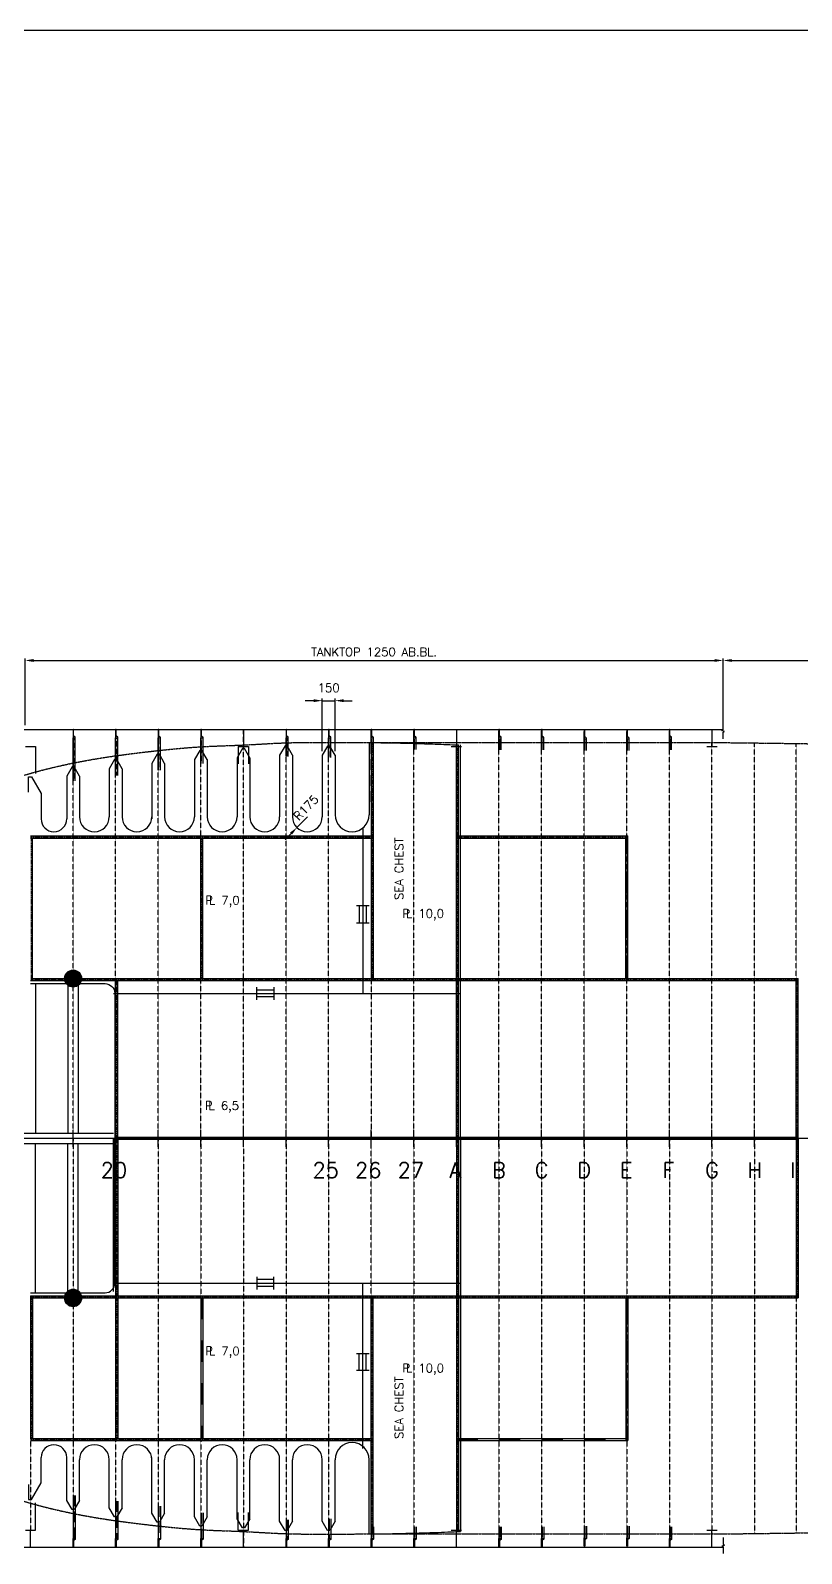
# Model space of a CAD drawing. Extents: x 53504 to 219407, y 25397 to 156081.
# Drawn here: x 98889 to 107940, y 135778 to 153661 of the extents above; entities that cross this region are included whole.
import ezdxf

# ---------------------------------------------------------------- set-up
doc = ezdxf.new("R2010")
doc.units = 0
doc.header["$LTSCALE"] = 250
for name, pattern in [('CENTER', [3, 2.5, -0.25, 0, -0.25]), ('DASHED', [0.75, 0.5, -0.25]), ('JERNB', [2, 1, -1]), ('PHANTOM', [2.1, 1.25, -0.2, 0.125, -0.2, 0.125, -0.2])]:
    doc.linetypes.add(name, pattern=pattern)
doc.layers.get('0').update_dxf_attribs({"linetype": 'CONTINUOUS'})
doc.layers.get('DEFPOINTS').update_dxf_attribs({"linetype": 'CONTINUOUS'})
for name, color, linetype in [('S0CE1', 1, 'CENTER'), ('S0CO1', 1, 'CONTINUOUS'), ('S0CO2', 2, 'CONTINUOUS'), ('S0CO5', 4, 'CONTINUOUS'), ('S0DA1', 1, 'DASHED'), ('S0DA2', 2, 'DASHED'), ('S0DA3', 3, 'DASHED'), ('S0PH1', 1, 'PHANTOM'), ('S0TX2', 2, 'CONTINUOUS'), ('S0TX3', 3, 'CONTINUOUS')]:
    doc.layers.add(name, color=color, linetype=linetype)
doc.styles.add('18', font='romans', dxfattribs={"height": 180})
doc.styles.add('ROMANS', font='romans', dxfattribs={"height": 100})
doc.dimstyles.get("Standard").update_dxf_attribs({"dimscale": 50, "dimtxt": 2, "dimasz": 2, "dimexe": 0.5, "dimexo": 1, "dimgap": 1, "dimtad": 1, "dimdsep": 46, "dimtxsty": 'ROMANS', "dimcen": 1.5, "dimclrd": 1, "dimclre": 1, "dimclrt": 2, "dimazin": 2, "dimtfac": 1, "dimtmove": 2, "dimatfit": 3, "dimfxl": 1, "dimtvp": 100, "dimtolj": 1, "dimarcsym": 0})

# ---------------------------------------------------------------- blocks, each defined once
blk = doc.blocks.new('PILL-O')
at = {"layer": 'S0TX2'}
h = blk.add_hatch(color=256, dxfattribs=at)
h.paths.add_polyline_path([(1, -1), (0, -1), (0, -100, 0.198881), (71, -71)])
h.paths.add_polyline_path([(0, -1), (-70, -71, 0.196266), (0, -100)])
h.paths.add_polyline_path([(0, -1), (0, 0), (-71, 71, 0.198912), (-100, 0, 0.201592), (-70, -71)])
h.paths.add_polyline_path([(0, 100, 0.198881), (-71, 71), (0, 0)])
h.paths.add_polyline_path([(71, 70, 0.201624), (0, 100), (0, 0), (1, -1)])
h.paths.add_polyline_path([(71, 70), (1, -1), (71, -71, 0.198912), (100, 0, 0.196235)])
at = {"layer": 'S0CO2'}
blk.add_circle((0, 0), 100, dxfattribs=at)
blk = doc.blocks.new('snip')
at = {"color": 0, "linetype": 'ByBlock'}
for p, q in [((-75, -151), (-75, -221)), ((75, -151), (75, -221))]:
    blk.add_line(p, q, dxfattribs=at)
blk.add_lwpolyline([(75, -151), (13, -43), (-12, -43), (-75, -151)], dxfattribs=at)
blk = doc.blocks.new('HP100x7')
at = {"color": 0}
blk.add_lwpolyline([(0, 0), (0, -100), (20, -100, 0.767327), (24, -89), (10, -79, -0.267949), (7, -75), (7, 0)], format="xyb", close=True, dxfattribs=at)
blk = doc.blocks.new('ST10073')
at = {"layer": 'S0CO2'}
for p, q in [((1.49, 4), (-1.49, 4)), ((-0.79, 4), (-0.79, 0)), ((0.79, 4), (0.79, 0)), ((-1.49, 0), (1.49, 0))]:
    blk.add_line(p, q, dxfattribs=at)
blk = doc.blocks.new('PLDIM2')
at = {"layer": 'S0TX2', "style": 'ROMANS'}
for s, p in [('P', (-19, 0)), ('L', (23, 0))]:
    blk.add_text(s, height=100, dxfattribs=at).set_placement(p)
blk.add_attdef('XX.X', (168, -1), '', height=100, dxfattribs=at)
blk = doc.blocks.new('*D118')
at = {"layer": 'DEFPOINTS', "color": 0, "transparency": 16777216}
for p in [(107020, 146264), (98825, 145454), (107020, 145490)]:
    blk.add_point(p, dxfattribs=at)
at = {"layer": 'S0TX2', "color": 1, "lineweight": -2, "transparency": 16777216}
for p, q in [((98825, 145504), (98825, 146289)), ((107020, 145540), (107020, 146289)), ((98925, 146264), (106920, 146264))]:
    blk.add_line(p, q, dxfattribs=at)
at = {"layer": 'S0TX2', "color": 1, "transparency": 16777216}
for points in [[(98925, 146281), (98925, 146247), (98825, 146264)], [(106920, 146281), (106920, 146247), (107020, 146264)]]:
    blk.add_solid(points, dxfattribs=at)
at = {"layer": 'S0TX2', "color": 2, "transparency": 16777216, "insert": (102922, 146364), "char_height": 100, "attachment_point": 5, "style": 'ROMANS'}
blk.add_mtext('\\A1;TANKTOP 1250 AB.BL.', dxfattribs=at)
blk = doc.blocks.new('*D114')
at = {"layer": 'DEFPOINTS', "color": 0, "transparency": 16777216}
for p in [(102464, 145792), (102314, 145151), (102464, 145151)]:
    blk.add_point(p, dxfattribs=at)
at = {"layer": 'S0CO1', "color": 1, "lineweight": -2, "transparency": 16777216}
for p, q in [((102214, 145792), (102114, 145792)), ((102314, 145201), (102314, 145817)), ((102314, 145792), (102464, 145792)), ((102464, 145201), (102464, 145817)), ((102564, 145792), (102664, 145792))]:
    blk.add_line(p, q, dxfattribs=at)
at = {"layer": 'S0CO1', "color": 1, "transparency": 16777216}
for points in [[(102214, 145809), (102214, 145775), (102314, 145792)], [(102564, 145809), (102564, 145775), (102464, 145792)]]:
    blk.add_solid(points, dxfattribs=at)
at = {"layer": 'S0CO1', "color": 2, "transparency": 16777216, "insert": (102389, 145942), "char_height": 100, "attachment_point": 5, "style": 'ROMANS'}
blk.add_mtext('\\A1;150', dxfattribs=at)
blk = doc.blocks.new('*D115')
at = {"layer": 'DEFPOINTS', "color": 0, "transparency": 16777216}
for p in [(102139, 144428), (102017, 144303)]:
    blk.add_point(p, dxfattribs=at)
at = {"layer": 'S0CO1', "color": 1, "lineweight": -2, "transparency": 16777216}
for p, q in [((102139, 144428), (102017, 144303)), ((101947, 144231), (101877, 144159))]:
    blk.add_line(p, q, dxfattribs=at)
at = {"layer": 'S0CO1', "color": 1, "transparency": 16777216}
blk.add_solid([(101935, 144243), (101959, 144219), (102017, 144303)], dxfattribs=at)
at = {"layer": 'S0CO1', "color": 2, "transparency": 16777216, "insert": (102123, 144535), "char_height": 100, "attachment_point": 5, "rotation": 45.871, "style": 'ROMANS'}
blk.add_mtext('\\A1;R175', dxfattribs=at)
blk = doc.blocks.new('*D120')
at = {"layer": 'DEFPOINTS', "color": 0, "transparency": 16777216}
for p in [(110889, 146264), (107020, 145454), (110889, 145490)]:
    blk.add_point(p, dxfattribs=at)
at = {"layer": 'S0TX2', "color": 1, "lineweight": -2, "transparency": 16777216}
for p, q in [((107020, 145504), (107020, 146289)), ((110889, 145540), (110889, 146289)), ((107120, 146264), (110789, 146264))]:
    blk.add_line(p, q, dxfattribs=at)
at = {"layer": 'S0TX2', "color": 1, "transparency": 16777216}
for points in [[(107120, 146281), (107120, 146247), (107020, 146264)], [(110789, 146281), (110789, 146247), (110889, 146264)]]:
    blk.add_solid(points, dxfattribs=at)
at = {"layer": 'S0TX2', "color": 2, "transparency": 16777216, "insert": (108954, 146364), "char_height": 100, "attachment_point": 5, "style": 'ROMANS'}
blk.add_mtext('\\A1;TANKTOP 1450 AB.BL.', dxfattribs=at)

msp = doc.modelspace()

# ---------------------------------------------------------------- linework, layer by layer
at = {"layer": 'S0CE1', "color": 0, "ltscale": 0.02}
msp.add_line((87804.363, 140654.306), (125017.273, 140654.306), dxfattribs=at)
at = {"layer": 'S0CO1', "color": 6}
msp.add_line((217244.682, 153661.231), (78186.515, 153661.231), dxfattribs=at)
at = {"layer": 'S0CO1', "color": 0}
for p, q in [((98948.569, 145254.306), (98948.569, 144936.455)), ((99388.569, 144850.131), (99388.569, 145354.306)), ((99414.918, 144850.131), (99414.918, 145354.306)), ((99888.569, 144914.612), (99888.569, 145354.306)), ((99914.918, 144914.612), (99914.918, 145354.306)), ((100388.569, 144975.699), (100388.569, 145354.306)), ((100414.918, 144975.699), (100414.918, 145354.306)), ((100888.569, 145053.754), (100888.569, 145354.306)), ((100914.918, 145053.754), (100914.918, 145354.306)), ((101328.569, 145254.306), (101328.569, 145050.549)), ((101448.569, 145254.306), (101448.569, 145050.549)), ((101888.569, 145134.787), (101888.569, 145354.306)), ((101914.918, 145134.787), (101914.918, 145354.306)), ((102388.569, 145123.324), (102388.569, 145354.306)), ((102414.918, 145123.324), (102414.918, 145354.306)), ((102863.569, 145299.995), (102863.569, 144453.306)), ((102888.569, 145216.935), (102888.569, 145354.306)), ((102888.569, 145299.775), (102888.569, 142505.306)), ((102912.569, 145299.624), (102912.569, 142505.306)), ((102914.918, 145216.935), (102914.918, 145354.306)), ((103388.569, 145216.936), (103388.569, 145354.306)), ((103414.918, 145216.936), (103414.918, 145354.306)), ((103888.569, 140654.306), (103888.569, 145272.931)), ((103912.569, 140654.306), (103912.569, 145271.846)), ((103938.569, 140654.306), (103938.569, 145272.931)), ((104388.569, 145216.679), (104388.569, 145354.049)), ((104414.918, 145216.679), (104414.918, 145354.049)), ((104888.569, 145216.679), (104888.569, 145354.049)), ((104914.918, 145216.679), (104914.918, 145354.049)), ((105388.569, 145207.856), (105388.569, 145345.227)), ((105414.918, 145207.856), (105414.918, 145345.227)), ((105888.569, 145207.856), (105888.569, 145345.227)), ((105914.918, 145207.856), (105914.918, 145345.227)), ((106388.569, 145216.679), (106388.569, 145354.049)), ((106414.918, 145216.679), (106414.918, 145354.049)), ((101313.569, 145051.372), (101313.569, 144428.306)), ((101463.569, 145051.372), (101463.569, 144428.306)), ((101813.569, 145082.219), (101813.569, 144428.306)), ((101963.569, 145082.219), (101963.569, 144428.306)), ((102313.569, 145081.155), (102313.569, 144428.306)), ((102463.569, 145081.155), (102463.569, 144453.306)), ((99463.569, 144907.006), (99463.569, 144428.306)), ((99813.569, 144993.358), (99813.569, 144428.306)), ((99963.569, 144985.955), (99963.569, 144428.306)), ((100313.569, 144985.955), (100313.569, 144403.306)), ((100463.569, 144985.955), (100463.569, 144428.306)), ((100813.569, 145029.788), (100813.569, 144428.306)), ((100963.569, 145029.788), (100963.569, 144428.306)), ((99313.569, 144837.224), (99313.569, 144403.306)), ((98888.569, 144203.306), (102888.569, 144203.306)), ((98888.569, 144179.306), (102888.569, 144179.306)), ((98912.569, 142505.306), (98912.569, 144179.306)), ((100138.569, 144253.306), (100138.569, 144253.306)), ((100638.569, 144253.306), (100638.569, 144253.306)), ((100888.569, 142529.306), (100888.569, 144179.306)), ((100912.569, 142529.306), (100912.569, 144179.306)), ((101138.569, 144253.306), (101138.569, 144253.306)), ((101638.569, 144253.306), (101638.569, 144253.306)), ((102138.569, 144253.306), (102138.569, 144253.306)), ((102663.569, 144253.306), (102663.569, 144253.306)), ((102663.569, 144253.306), (102663.569, 144253.306)), ((102788.569, 144297.181), (102788.569, 142354.306)), ((103888.569, 144203.306), (105900.569, 144203.306)), ((103888.569, 144179.306), (105900.569, 144179.306)), ((105876.569, 142529.306), (105876.569, 144203.306)), ((105900.569, 142529.306), (105900.569, 144203.306)), ((98912.569, 142529.306), (107900.569, 142529.306)), ((107876.569, 140654.306), (107876.569, 142529.306)), ((107900.569, 140654.306), (107900.569, 142529.306)), ((98888.569, 142505.306), (107900.569, 142505.306)), ((98948.569, 142469.306), (98948.569, 140714.306)), ((99328.569, 142469.306), (99328.569, 140714.306)), ((99448.569, 142469.306), (99448.569, 140714.306)), ((99863.569, 142354.306), (103937.569, 142354.306)), ((99888.569, 140654.306), (99888.569, 142505.306)), ((99912.569, 140654.306), (99912.569, 142505.306)), ((94039.485, 140714.306), (99863.569, 140714.306)), ((94039.485, 140594.306), (99863.569, 140594.306)), ((98948.569, 138839.306), (98948.569, 140594.306)), ((99328.569, 138839.306), (99328.569, 140594.306)), ((99448.569, 138839.306), (99448.569, 140594.306)), ((99863.569, 138854.306), (99863.569, 140654.306)), ((99888.569, 140654.306), (99888.569, 138803.306)), ((99912.569, 140666.306), (107876.569, 140666.306)), ((99912.569, 140654.306), (99912.569, 138803.306)), ((99912.569, 140642.306), (107876.569, 140642.306)), ((103888.569, 140654.306), (103888.569, 136035.681)), ((103912.569, 140654.306), (103912.569, 136036.767)), ((103938.569, 140654.306), (103938.569, 136035.681)), ((107876.569, 140654.306), (107876.569, 138779.306)), ((107900.569, 140654.306), (107900.569, 138779.306)), ((99863.569, 138954.306), (103937.569, 138954.306)), ((102788.569, 137011.431), (102788.569, 138954.306)), ((98888.569, 138803.306), (98888.569, 137129.306)), ((98888.569, 138803.306), (107900.569, 138803.306)), ((98912.569, 138803.306), (98912.569, 137129.306)), ((98912.569, 138779.306), (107900.569, 138779.306)), ((99888.569, 138779.306), (99888.569, 137129.306)), ((99912.569, 138779.306), (99912.569, 137129.306)), ((100888.569, 138779.306), (100888.569, 137129.306)), ((100912.569, 138779.306), (100912.569, 137129.306)), ((102888.569, 136008.837), (102888.569, 138803.306)), ((102912.569, 136008.988), (102912.569, 138803.306)), ((105876.569, 138779.306), (105876.569, 137105.306)), ((105900.569, 138779.306), (105900.569, 137105.306)), ((98888.569, 137129.306), (102888.569, 137129.306)), ((98888.569, 137105.306), (102888.569, 137105.306)), ((100138.569, 137055.306), (100138.569, 137055.306)), ((100638.569, 137055.306), (100638.569, 137055.306)), ((101138.569, 137055.306), (101138.569, 137055.306)), ((101638.569, 137055.306), (101638.569, 137055.306)), ((102138.569, 137055.306), (102138.569, 137055.306)), ((102663.569, 137080.306), (102663.569, 137080.306)), ((102663.569, 137080.306), (102663.569, 137080.306)), ((103888.569, 137129.306), (105900.569, 137129.306)), ((103888.569, 137105.306), (105900.569, 137105.306)), ((99313.569, 136471.389), (99313.569, 136905.306)), ((99463.569, 136401.607), (99463.569, 136880.306)), ((99813.569, 136315.254), (99813.569, 136880.306)), ((99963.569, 136322.658), (99963.569, 136880.306)), ((100313.569, 136322.658), (100313.569, 136905.306)), ((100463.569, 136322.658), (100463.569, 136880.306)), ((100813.569, 136278.824), (100813.569, 136880.306)), ((100963.569, 136278.824), (100963.569, 136880.306)), ((101313.569, 136257.24), (101313.569, 136880.306)), ((101463.569, 136257.24), (101463.569, 136880.306)), ((101813.569, 136226.393), (101813.569, 136880.306)), ((101963.569, 136226.393), (101963.569, 136880.306)), ((102313.569, 136227.457), (102313.569, 136880.306)), ((102463.569, 136227.457), (102463.569, 136880.306)), ((102863.569, 136008.837), (102863.569, 136880.306)), ((99388.569, 136458.481), (99388.569, 135954.306)), ((99414.918, 136458.481), (99414.918, 135954.306)), ((98948.569, 136054.306), (98948.569, 136372.157)), ((99888.569, 136394), (99888.569, 135954.306)), ((99914.918, 136394), (99914.918, 135954.306)), ((100388.569, 136332.914), (100388.569, 135954.306)), ((100414.918, 136332.914), (100414.918, 135954.306)), ((100888.569, 136254.858), (100888.569, 135954.306)), ((100914.918, 136254.858), (100914.918, 135954.306)), ((101328.569, 136054.306), (101328.569, 136258.063)), ((101448.569, 136054.306), (101448.569, 136258.063)), ((101888.569, 136173.826), (101888.569, 135954.306)), ((101914.918, 136173.826), (101914.918, 135954.306)), ((102388.569, 136185.288), (102388.569, 135954.306)), ((102414.918, 136185.288), (102414.918, 135954.306)), ((102888.569, 136091.677), (102888.569, 135954.306)), ((102914.918, 136091.677), (102914.918, 135954.306)), ((103388.569, 136091.677), (103388.569, 135954.306)), ((103414.918, 136091.677), (103414.918, 135954.306)), ((104388.569, 136091.934), (104388.569, 135954.563)), ((104414.918, 136091.934), (104414.918, 135954.563)), ((104888.569, 136091.934), (104888.569, 135954.563)), ((104914.918, 136091.934), (104914.918, 135954.563)), ((105388.569, 136100.756), (105388.569, 135963.386)), ((105414.918, 136100.756), (105414.918, 135963.386)), ((105888.569, 136100.756), (105888.569, 135963.386)), ((105914.918, 136100.756), (105914.918, 135963.386)), ((106388.569, 136091.934), (106388.569, 135954.563)), ((106414.918, 136091.934), (106414.918, 135954.563))]:
    msp.add_line(p, q, dxfattribs=at)
at = {"layer": 'S0CO1', "color": 0, "linetype": 'JERNB', "ltscale": 0.02}
for p, q in [((102900.569, 145299.704), (102900.569, 142505.306)), ((103900.569, 140654.306), (103900.569, 145272.391)), ((98888.569, 144191.306), (102888.569, 144191.306)), ((98900.569, 142505.306), (98900.569, 144179.306)), ((100900.569, 142529.306), (100900.569, 144179.306)), ((103888.569, 144191.306), (105900.569, 144191.306)), ((107888.569, 140654.306), (107888.569, 142529.306)), ((98912.569, 142517.306), (107900.569, 142517.306)), ((99900.569, 140654.306), (99900.569, 142505.306)), ((99900.569, 140654.306), (99900.569, 138803.306)), ((103900.569, 140654.306), (103900.569, 136036.221)), ((107888.569, 140654.306), (107888.569, 138779.306)), ((98900.569, 138803.306), (98900.569, 137129.306)), ((98912.569, 138791.306), (107900.569, 138791.306)), ((99900.569, 138779.306), (99900.569, 137129.306)), ((102900.569, 136008.909), (102900.569, 138803.306)), ((98888.569, 137117.306), (102888.569, 137117.306))]:
    msp.add_line(p, q, dxfattribs=at)
at = {"layer": 'S0CO1', "color": 0, "linetype": 'JERNB'}
for p, q in [((105888.569, 142529.306), (105888.569, 144203.306)), ((99912.569, 140654.306), (107876.569, 140654.306)), ((100900.569, 138779.306), (100900.569, 137129.306)), ((105888.569, 138779.306), (105888.569, 137105.306)), ((103888.569, 137117.306), (105900.569, 137117.306))]:
    msp.add_line(p, q, dxfattribs=at)
at = {"layer": 'S0CO1', "color": 0, "linetype": 'Continuous'}
for points in [[(107020.329, 145342.822), (107020.329, 145424.144), (107037.501, 145430.394), (107003.157, 145442.894), (107020.329, 145449.144), (107020.329, 145530.466)], [(107020.329, 135965.791), (107020.329, 135884.469), (107037.501, 135878.219), (107003.157, 135865.719), (107020.329, 135859.469), (107020.329, 135778.147)]]:
    msp.add_lwpolyline(points, dxfattribs=at)
at = {"layer": 'S0CO1', "color": 0}
for points in [[(98863.569, 144718.166), (98863.569, 144896.201), (98901.069, 144896.201), (99013.569, 144701.345), (99013.569, 144403.306)], [(98863.569, 136590.447), (98863.569, 136412.412), (98901.069, 136412.412), (99013.569, 136607.267), (99013.569, 136905.306)]]:
    msp.add_lwpolyline(points, dxfattribs=at)
at = {"layer": 'S0CO1', "color": 0, "flags": 128}
for points in [[(98888.569, 142469.306), (99388.569, 142469.306), (99638.531, 142469.306), (99763.569, 142469.306, -0.414213562), (99878.569, 142354.306), (99878.569, 140654.306)], [(98888.569, 138839.306), (99388.569, 138839.306), (99638.531, 138839.306), (99763.569, 138839.306, 0.414213562), (99878.569, 138954.306), (99878.569, 140654.306)]]:
    msp.add_lwpolyline(points, format="xyb", dxfattribs=at)
at = {"layer": 'S0CO1', "color": 0}
for centre, radius, start, end in [((99163.569, 144403.306), 150, 180, 270), ((99163.569, 144403.306), 150, 270, 0), ((99638.569, 144428.306), 175, 180, 270), ((99638.569, 144428.306), 175, 270, 0), ((100138.569, 144428.306), 175, 180, 270), ((100138.569, 144428.306), 175, 270, 0), ((100638.569, 144428.306), 175, 180, 270), ((100638.569, 144428.306), 175, 270, 0), ((101138.569, 144428.306), 175, 180, 270), ((101138.569, 144428.306), 175, 270, 0), ((101638.569, 144428.306), 175, 180, 270), ((101638.569, 144428.306), 175, 270, 0), ((102138.569, 144428.306), 175, 180, 270), ((102138.569, 144428.306), 175, 270, 0), ((102663.569, 144453.306), 200, 180, 270), ((102663.569, 144453.306), 200, 270, 0), ((99163.569, 136905.306), 150, 90, 180), ((99163.569, 136905.306), 150, 0, 90), ((99638.569, 136880.306), 175, 90, 180), ((99638.569, 136880.306), 175, 0, 90), ((100138.569, 136880.306), 175, 90, 180), ((100138.569, 136880.306), 175, 0, 90), ((100638.569, 136880.306), 175, 90, 180), ((100638.569, 136880.306), 175, 0, 90), ((101138.569, 136880.306), 175, 90, 180), ((101138.569, 136880.306), 175, 0, 90), ((101638.569, 136880.306), 175, 90, 180), ((101638.569, 136880.306), 175, 0, 90), ((102138.569, 136880.306), 175, 90, 180), ((102138.569, 136880.306), 175, 0, 90), ((102663.569, 136880.306), 200, 90, 180), ((102663.569, 136880.306), 200, 0, 90)]:
    msp.add_arc(centre, radius, start, end, dxfattribs=at)
at = {"layer": 'S0CO2', "color": 0, "flags": 128}
for points in [[(102863.569, 145299.775, -0.004251507), (103138.595, 145296.623, -0.00201), (103388.569, 145290.719, -0.001826), (103638.607, 145282.892, -0.002682578), (103912.516, 145271.848, -0.002682578)], [(102863.569, 136008.837, 0.004251507), (103138.595, 136011.989, 0.00201), (103388.569, 136017.893, 0.001826), (103638.607, 136025.721, 0.002928002), (103937.569, 136037.921)]]:
    msp.add_lwpolyline(points, format="xyb", dxfattribs=at)
at = {"layer": 'S0CO5', "color": 0}
for p, q in [((88888.569, 145454.306), (107020.329, 145454.306)), ((101388.569, 145454.306), (101388.569, 145254.306)), ((103888.569, 145454.306), (103888.569, 145254.306)), ((106888.569, 145454.306), (106888.569, 145254.306)), ((98828.569, 145254.306), (98948.569, 145254.306)), ((101328.569, 145254.306), (101448.569, 145254.306)), ((103828.569, 145254.306), (103948.569, 145254.306)), ((106828.569, 145254.306), (106948.569, 145254.306)), ((98828.569, 136054.306), (98948.569, 136054.306)), ((98828.569, 136054.306), (98948.569, 136054.306)), ((98888.569, 135854.306), (98888.569, 136054.306)), ((101328.569, 136054.306), (101448.569, 136054.306)), ((101328.569, 136054.306), (101448.569, 136054.306)), ((101388.569, 135854.306), (101388.569, 136054.306)), ((101388.569, 135854.306), (101388.569, 136054.306)), ((103828.569, 136054.306), (103948.569, 136054.306)), ((103828.569, 136054.306), (103948.569, 136054.306)), ((103888.569, 135854.306), (103888.569, 136054.306)), ((106828.569, 136054.306), (106948.569, 136054.306)), ((106888.569, 135854.306), (106888.569, 136054.306)), ((88888.569, 135854.306), (107020.329, 135854.306))]:
    msp.add_line(p, q, dxfattribs=at)
at = {"layer": 'S0DA1', "color": 0}
for p, q in [((102888.569, 144605.187), (102888.569, 145454.306)), ((103388.569, 145314.719), (103388.569, 145454.306)), ((104388.569, 145314.462), (104388.569, 145454.049)), ((104888.569, 145314.462), (104888.569, 145454.049)), ((105388.569, 145305.64), (105388.569, 145445.227)), ((105888.569, 145305.64), (105888.569, 145445.227)), ((106388.569, 145314.462), (106388.569, 145454.049)), ((102896.569, 145216.935), (102896.569, 145354.306)), ((103396.569, 145216.936), (103396.569, 145354.306)), ((104396.569, 145216.679), (104396.569, 145354.049)), ((104896.569, 145216.679), (104896.569, 145354.049)), ((105396.569, 145207.856), (105396.569, 145345.227)), ((105896.569, 145207.856), (105896.569, 145345.227)), ((106396.569, 145216.679), (106396.569, 145354.049)), ((99396.569, 136458.481), (99396.569, 135954.306)), ((99896.569, 136394), (99896.569, 135954.306)), ((100396.569, 136332.914), (100396.569, 135954.306)), ((100896.569, 136254.858), (100896.569, 135954.306)), ((101896.569, 136173.826), (101896.569, 135954.306)), ((102396.569, 136185.288), (102396.569, 135954.306)), ((102896.569, 136091.677), (102896.569, 135954.306)), ((103396.569, 136091.677), (103396.569, 135954.306)), ((104396.569, 136091.934), (104396.569, 135954.563)), ((104896.569, 136091.934), (104896.569, 135954.563)), ((105396.569, 136100.756), (105396.569, 135963.386)), ((105896.569, 136100.756), (105896.569, 135963.386)), ((106396.569, 136091.934), (106396.569, 135954.563)), ((102888.569, 136008.837), (102888.569, 135854.306)), ((103388.569, 135993.893), (103388.569, 135854.306)), ((103388.569, 135993.893), (103388.569, 135854.306)), ((104388.569, 135994.15), (104388.569, 135854.563)), ((104888.569, 135994.15), (104888.569, 135854.563)), ((105388.569, 136002.973), (105388.569, 135863.386)), ((105888.569, 136002.973), (105888.569, 135863.386)), ((106388.569, 135994.15), (106388.569, 135854.563))]:
    msp.add_line(p, q, dxfattribs=at)
at = {"layer": 'S0DA1', "color": 0, "ltscale": 0.02}
for p, q in [((99396.569, 144850.131), (99396.569, 145354.306)), ((99896.569, 144914.612), (99896.569, 145354.306)), ((100396.569, 144975.699), (100396.569, 145354.306)), ((100896.569, 145053.754), (100896.569, 145354.306)), ((101896.569, 145134.787), (101896.569, 145354.306)), ((102396.569, 145123.324), (102396.569, 145354.306))]:
    msp.add_line(p, q, dxfattribs=at)
at = {"layer": 'S0DA2', "color": 0, "ltscale": 0.02}
for p, q in [((101388.569, 140754.306), (101388.569, 145454.306)), ((100888.569, 144203.306), (100888.569, 145250.486)), ((101888.569, 140654.306), (101888.569, 145297.039)), ((102388.569, 140654.306), (102388.569, 145301.854)), ((103388.569, 140654.306), (103388.569, 145290.719)), ((104388.569, 140654.306), (104388.569, 145290.719)), ((104888.569, 140654.306), (104888.569, 145290.719)), ((105388.569, 140654.306), (105388.569, 145290.719)), ((105888.569, 140654.306), (105888.569, 145290.719)), ((106388.569, 140654.306), (106388.569, 145290.719)), ((106888.569, 140654.306), (106888.569, 145290.719)), ((107388.569, 140654.306), (107388.569, 145290.719)), ((107876.569, 142529.306), (107876.569, 145289.055)), ((99388.569, 140654.306), (99388.569, 145059.503)), ((99888.569, 142529.306), (99888.569, 145144.724)), ((100388.569, 140654.306), (100388.569, 145206.653)), ((100888.569, 140654.306), (100888.569, 142505.306)), ((102888.569, 142505.306), (102888.569, 140666.306)), ((99388.569, 140654.306), (99388.569, 136249.109)), ((100388.569, 140654.306), (100388.569, 136101.96)), ((100888.569, 140654.306), (100888.569, 138803.306)), ((101888.569, 140654.306), (101888.569, 136011.574)), ((102388.569, 140654.306), (102388.569, 136006.758)), ((102888.569, 138803.306), (102888.569, 140642.306)), ((103388.569, 140654.306), (103388.569, 136017.893)), ((104388.569, 140654.306), (104388.569, 136017.893)), ((104888.569, 140654.306), (104888.569, 136017.893)), ((105388.569, 140654.306), (105388.569, 136017.893)), ((105888.569, 140654.306), (105888.569, 136017.893)), ((106388.569, 140654.306), (106388.569, 136017.893)), ((106888.569, 140654.306), (106888.569, 136017.893)), ((107388.569, 140654.306), (107388.569, 136017.893)), ((101388.569, 140554.306), (101388.569, 135854.306)), ((107876.569, 138779.306), (107876.569, 136019.557)), ((98888.569, 137129.306), (98888.569, 136054.306)), ((99888.569, 137105.306), (99888.569, 136163.888)), ((100888.569, 137105.306), (100888.569, 136058.126))]:
    msp.add_line(p, q, dxfattribs=at)
at = {"layer": 'S0DA3', "color": 0, "ltscale": 0.02}
msp.add_line((88888.569, 140654.306), (99888.569, 140654.306), dxfattribs=at)
at = {"layer": 'S0PH1', "color": 0, "ltscale": 0.02, "flags": 128}
for points in [[(97887.706, 144516.708, -0.016696), (98142.809, 144654.306, -0.007998), (98264.743, 144712.497, -0.00883), (98388.569, 144766.553, -0.016661), (98636.065, 144859.886, -0.012406), (98888.569, 144938.682, -0.010597), (99137.398, 145003.938, -0.008782), (99388.569, 145059.503, -0.008036), (99637.916, 145105.93, -0.007221), (99888.569, 145144.724), (99923.613, 145149.566), (99958.671, 145154.306, -0.002997), (100173.443, 145181.788, -0.003087), (100388.569, 145206.653, -0.00449), (100638.296, 145231.686, -0.00797), (100888.569, 145250.486, -0.006403), (101138.536, 145262.052, 0.003302), (101388.569, 145272.07, 0.003262), (101638.528, 145285.379, -0.006569), (101888.569, 145297.039, -0.007489), (102138.548, 145301.66, -0.001379), (102388.569, 145301.854), (102638.571, 145301.262, -0.001432795), (102863.569, 145299.995, -0.001432795)], [(102914.918, 145299.542), (107045.593, 145299.542, -0.001994514), (108912.516, 145271.848)], [(97887.706, 136791.905, 0.016696), (98142.809, 136654.306, 0.007998), (98264.743, 136596.115, 0.00883), (98388.569, 136542.059, 0.016661), (98636.065, 136448.727, 0.012406), (98888.569, 136369.931, 0.010597), (99137.398, 136304.675, 0.008782), (99388.569, 136249.109, 0.008036), (99637.916, 136202.683, 0.007221), (99888.569, 136163.888), (99923.613, 136159.046), (99958.671, 136154.306, 0.002997), (100173.443, 136126.825, 0.003087), (100388.569, 136101.96, 0.00449), (100638.296, 136076.926, 0.00797), (100888.569, 136058.126, 0.006403), (101138.536, 136046.561, -0.003302), (101388.569, 136036.543, -0.003262), (101638.528, 136023.233, 0.006569), (101888.569, 136011.574, 0.007489), (102138.548, 136006.953, 0.001379), (102388.569, 136006.758), (102638.571, 136007.35, 0.001432795), (102863.569, 136008.618, 0.001432795)], [(102914.918, 136009.07), (107045.593, 136009.07, 0.001994514), (108912.516, 136036.764)]]:
    msp.add_lwpolyline(points, format="xyb", dxfattribs=at)
at = {"layer": 'S0TX2', "color": 0}
for p, q in [((99388.569, 140554.306), (99388.569, 140754.306)), ((99888.569, 140554.306), (99888.569, 140754.306)), ((100388.569, 140554.306), (100388.569, 140754.306)), ((100888.569, 140554.306), (100888.569, 140754.306)), ((101388.569, 140554.306), (101388.569, 140754.306)), ((101888.569, 140554.306), (101888.569, 140754.306)), ((102388.569, 140554.306), (102388.569, 140754.306)), ((102888.569, 140554.306), (102888.569, 140754.306)), ((103388.569, 140554.306), (103388.569, 140754.306)), ((103888.569, 140554.306), (103888.569, 140754.306)), ((104388.569, 140554.306), (104388.569, 140754.306)), ((104888.569, 140554.306), (104888.569, 140754.306)), ((105388.569, 140554.306), (105388.569, 140754.306)), ((105888.569, 140554.306), (105888.569, 140754.306)), ((106388.569, 140554.306), (106388.569, 140754.306)), ((106888.569, 140554.306), (106888.569, 140754.306)), ((107388.569, 140554.306), (107388.569, 140754.306)), ((107888.569, 140554.306), (107888.569, 140754.306))]:
    msp.add_line(p, q, dxfattribs=at)

# ---------------------------------------------------------------- block references
at = {"layer": 'S0CO1', "color": 0}
for name, p in [('snip', (101388.569, 145272.07)), ('snip', (101888.569, 145302.917)), ('snip', (102388.569, 145301.853)), ('snip', (99888.569, 145144.274)), ('snip', (100388.569, 145206.652)), ('snip', (100888.569, 145250.486)), ('snip', (99388.569, 145057.921)), ('PILL-O', (99388.569, 142529.306)), ('PILL-O', (99388.569, 138779.306))]:
    msp.add_blockref(name, p, dxfattribs=at)
at = {"layer": 'S0CO1', "color": 0, "xscale": 50, "yscale": 50, "zscale": 50}
msp.add_blockref('ST10073', (102788.569, 143181.706), dxfattribs=at)
at = {"layer": 'S0CO1', "color": 0, "yscale": 50, "zscale": 50}
for p, xscale, rotation in [((101545.288, 142354.306), -50, 270.0000000000001), ((101545.288, 138954.306), 50, 269.9999999999999), ((102788.569, 138126.906), -50, 180)]:
    msp.add_blockref('ST10073', p, dxfattribs=dict(at, xscale=xscale, rotation=rotation))
at = {"layer": 'S0CO1', "color": 0, "xscale": -1, "rotation": 180}
for name, p in [('PILL-O', (99388.569, 138779.306)), ('snip', (99388.569, 136250.691)), ('snip', (99888.569, 136164.338)), ('snip', (100388.569, 136101.96)), ('snip', (100888.569, 136058.127)), ('snip', (101388.569, 136036.543)), ('snip', (101888.569, 136005.695)), ('snip', (102388.569, 136006.759))]:
    msp.add_blockref(name, p, dxfattribs=at)
at = {"layer": 'S0CO2', "color": 0}
for p in [(99388.569, 145454.306), (99888.569, 145454.306), (100388.569, 145454.306), (100888.569, 145454.306), (101888.569, 145454.306), (102388.569, 145454.306), (102888.569, 145454.306), (103388.569, 145454.306), (104388.569, 145454.049), (104888.569, 145454.049), (105388.569, 145445.227), (105888.569, 145445.227), (106388.569, 145454.049)]:
    msp.add_blockref('HP100x7', p, dxfattribs=at)
at = {"layer": 'S0CO2', "color": 0, "xscale": -1, "rotation": 180}
for p in [(99388.569, 135854.306), (99888.569, 135854.306), (100388.569, 135854.306), (100888.569, 135854.306), (101888.569, 135854.306), (102388.569, 135854.306), (102888.569, 135854.306), (103388.569, 135854.306), (104388.569, 135854.563), (104888.569, 135854.563), (105388.569, 135863.386), (105888.569, 135863.386), (106388.569, 135854.563)]:
    msp.add_blockref('HP100x7', p, dxfattribs=at)
at = {"layer": 'S0TX2', "color": 0}
for p, values in [((100961.255, 143399.099), {'XX.X': '7,0'}), ((103274.317, 143243.221), {'XX.X': '10,0'}), ((100955.573, 140988.324), {'XX.X': '6,5'}), ((100961.255, 138107.137), {'XX.X': '7,0'}), ((103274.317, 137906.405), {'XX.X': '10,0'})]:
    msp.add_blockref('PLDIM2', p, dxfattribs=at).add_auto_attribs(values)

# ---------------------------------------------------------------- texts
at = {"layer": 'S0TX2', "color": 0, "style": '18'}
for s, p in [('20', (99713.133, 140190.089)), ('25', (102199.449, 140190.089)), ('26', (102699.449, 140190.089)), ('27', (103199.449, 140190.089))]:
    msp.add_text(s, height=180, dxfattribs=at).set_placement(p)
at = {"layer": 'S0TX2', "color": 0, "char_height": 100, "width": 1101.20162, "rotation": 90, "style": 'ROMANS'}
for insert, attachment_point in [((103164.297, 143451.711), 1), ((103164.297, 137856.902), 3)]:
    msp.add_mtext('SEA CHEST', dxfattribs=dict(at, insert=insert, attachment_point=attachment_point))
at = {"layer": 'S0TX3', "color": 0, "style": '18'}
for s, p in [('A', (103807.817, 140190.089)), ('B', (104307.817, 140190.089)), ('C', (104807.817, 140190.089)), ('D', (105307.817, 140190.089)), ('E', (105807.817, 140190.089)), ('F', (106307.817, 140190.089)), ('G', (106807.817, 140190.089)), ('H', (107307.817, 140190.089)), ('I', (107807.817, 140190.089))]:
    msp.add_text(s, height=180, dxfattribs=at).set_placement(p)

# ---------------------------------------------------------------- dimensions: what is measured, and where the dimension line sits
at = {"layer": 'S0CO1', "color": 0}
dim = msp.add_linear_dim(base=(102463.569, 145792.103), p1=(102313.569, 145150.937), p2=(102463.569, 145150.937), dimstyle='STANDARD', dxfattribs=at)
dim.commit()
dim.dimension.update_dxf_attribs({"geometry": '*D114', "text_midpoint": (102388.569, 145942.103)})
dim = msp.add_radius_dim(center=(102138.569, 144428.306), mpoint=(102016.721, 144302.696), dimstyle='STANDARD', dxfattribs=at)
dim.commit()
dim.dimension.update_dxf_attribs({"geometry": '*D115', "text_midpoint": (102122.911, 144534.581), "dimtype": 164})
at = {"layer": 'S0TX2', "color": 0}
for base, p1, p2, text, picture, middle in [((107020.329, 146264.064), (98824.502, 145454.306), (107020.329, 145489.805), 'TANKTOP 1250 AB.BL.', '*D118', (102922.415, 146364.064)), ((110888.569, 146264.064), (107020.329, 145454.306), (110888.569, 145489.805), 'TANKTOP 1450 AB.BL.', '*D120', (108954.449, 146364.064))]:
    dim = msp.add_linear_dim(base=base, p1=p1, p2=p2, text=text, dimstyle='STANDARD', dxfattribs=at)
    dim.commit()
    dim.dimension.update_dxf_attribs({"geometry": picture, "text_midpoint": middle})

doc.saveas('drawing.dxf')
